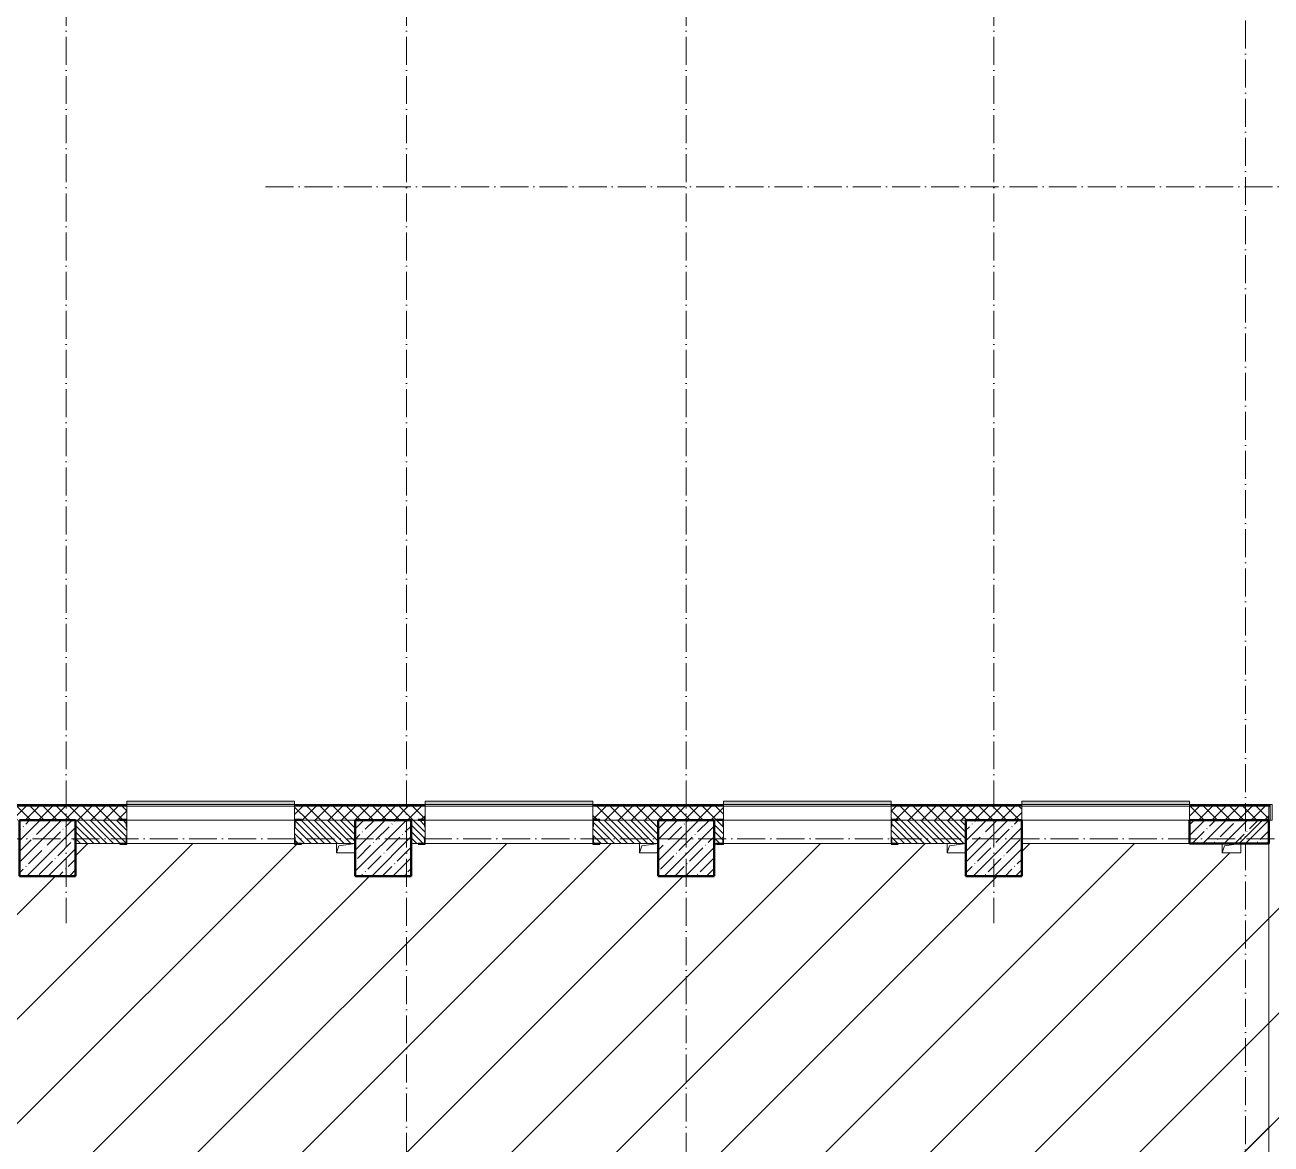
# Model space of a CAD drawing. Header units: millimetres. Extents: x -17017 to 628417, y -109036 to 199237.
# Drawn here: x 315628 to 328996, y -22559 to -10545 of the extents above; entities that cross this region are included whole.
import ezdxf

# ---------------------------------------------------------------- set-up
doc = ezdxf.new("R2010")
doc.units = ezdxf.units.MM
doc.linetypes.add('50_200_ШТРИХ_1Т_ш5_п1_п1_', pattern=[700, 500, -100, 0, -100])
for name, color, linetype, lineweight in [('A-FLOR-____-OTLN', 7, 'Continuous', 9), ('A-GENM-____-MCUT', 7, 'Continuous', 25), ('A-GENM-____-OTLN', 7, 'Continuous', 9), ('A-GENM-____-OTLN-1', 7, 'Continuous', 25), ('A-GLAZ-____-OTLN', 7, 'Continuous', 9), ('A-WALL-____-MCUT', 7, 'Continuous', 13), ('A-WALL-____-MCUT-1', 7, 'Continuous', 9), ('A-WALL-____-MCUT-2', 7, 'Continuous', 50), ('A-WALL-____-OTLN', 7, 'Continuous', 9), ('A-WALL-____-PATT-1', 7, 'Continuous', 9), ('A-WALL-FNSH-MCUT-1', 7, 'Continuous', 9), ('S-COLS-____-MCUT', 7, 'Continuous', 50), ('S-COLS-____-OTLN', 7, 'Continuous', 9), ('S-GRID-____-OTLN-1', 7, '50_200_ШТРИХ_1Т_ш5_п1_п1_', 9), ('стяжа', 7, 'Continuous', 30)]:
    doc.layers.add(name, color=color, linetype=linetype, lineweight=lineweight)
doc.layers.add('A-GLAZ-____-OTLN-1', color=7, linetype='Continuous', lineweight=9, true_color=0xc0c0c0)
pattern_1 = [(135, (283770.707, -86863.456), (-35.35534, -35.35534), [])]

# ---------------------------------------------------------------- blocks, each defined once
blk = doc.blocks.new('BSC_Колонна _Прямоугольная - 600х600-V74-АР1_План отверстий 3 этажа в осях 1-64_Ю-ЯЯ')
at = {"layer": 'S-COLS-____-OTLN'}
h = blk.add_hatch(dxfattribs=at)
h.set_pattern_fill('FP_83', color=256, style=0, pattern_type=2)
h.set_pattern_definition([(45, (-35700, -67481.04), (-114.04925, 114.04925), []), (45, (-35585.95, -67481.04), (-114.04925, 114.04925), [201.613, -40.323, 3.353, -36.97])])
h.paths.add_polyline_path([(-300, -300), (300, -300), (300, 300), (-300, 300)], flags=0)
at = {"layer": 'S-COLS-____-MCUT'}
for p, q in [((300, 300), (-300, 300)), ((-300, 300), (-300, -300)), ((300, -300), (300, 300)), ((-300, -300), (300, -300))]:
    blk.add_line(p, q, dxfattribs=at)
blk = doc.blocks.new('BSC_Колонна _Прямоугольная - 600х600-V78-АР1_План отверстий 3 этажа в осях 1-64_Ю-ЯЯ')
at = {"layer": 'S-COLS-____-OTLN'}
h = blk.add_hatch(dxfattribs=at)
h.set_pattern_fill('FP_87', color=256, style=0, pattern_type=2)
h.set_pattern_definition([(45, (-38950, -67481.04), (-114.04925, 114.04925), []), (45, (-38835.95, -67481.04), (-114.04925, 114.04925), [201.613, -40.323, 3.353, -36.97])])
h.paths.add_polyline_path([(-300, -300), (300, -300), (300, 300), (-300, 300)], flags=0)
at = {"layer": 'S-COLS-____-MCUT'}
for p, q in [((300, 300), (-300, 300)), ((-300, 300), (-300, -300)), ((300, -300), (300, 300)), ((-300, -300), (300, -300))]:
    blk.add_line(p, q, dxfattribs=at)
blk = doc.blocks.new('BSC_Колонна _Прямоугольная - 600х600-V85-АР1_План отверстий 3 этажа в осях 1-64_Ю-ЯЯ')
at = {"layer": 'S-COLS-____-OTLN'}
h = blk.add_hatch(dxfattribs=at)
h.set_pattern_fill('FP_93', color=256, style=0, pattern_type=2)
h.set_pattern_definition([(45, (-42250, -67481.04), (-114.04925, 114.04925), []), (45, (-42135.95, -67481.04), (-114.04925, 114.04925), [201.613, -40.323, 3.353, -36.97])])
h.paths.add_polyline_path([(-300, -300), (300, -300), (300, 300), (-300, 300)], flags=0)
at = {"layer": 'S-COLS-____-MCUT'}
for p, q in [((300, 300), (-300, 300)), ((-300, 300), (-300, -300)), ((300, -300), (300, 300)), ((-300, -300), (300, -300))]:
    blk.add_line(p, q, dxfattribs=at)
blk = doc.blocks.new('BSC_Колонна _Прямоугольная - 600х600-V89-АР1_План отверстий 3 этажа в осях 1-64_Ю-ЯЯ')
at = {"layer": 'S-COLS-____-OTLN'}
h = blk.add_hatch(dxfattribs=at)
h.set_pattern_fill('FP_94', color=256, style=0, pattern_type=2)
h.set_pattern_definition([(45, (-32100, -67481.04), (-114.04925, 114.04925), []), (45, (-31985.95, -67481.04), (-114.04925, 114.04925), [201.613, -40.323, 3.353, -36.97])])
h.paths.add_polyline_path([(-300, -300), (300, -300), (300, 300), (-300, 300)], flags=0)
at = {"layer": 'S-COLS-____-MCUT'}
for p, q in [((300, 300), (-300, 300)), ((-300, 300), (-300, -300)), ((300, -300), (300, 300)), ((-300, -300), (300, -300))]:
    blk.add_line(p, q, dxfattribs=at)
blk = doc.blocks.new('Фахверк_СКБ_Уголок - 250_2700-27497298-АР1_План отверстий 3 этажа в осях 1-64_Ю-ЯЯ')
at = {"layer": 'A-GENM-____-MCUT'}
for p, q in [((200, 181), (125, 181)), ((125, 181), (125, 106)), ((131, 106), (131, 175)), ((131, 175), (200, 175)), ((200, 175), (200, 181)), ((125, 106), (131, 106)), ((131, -6), (125, -6)), ((125, -6), (125, -81)), ((125, -81), (200, -81)), ((131, -75), (131, -6)), ((200, -75), (131, -75)), ((200, -81), (200, -75))]:
    blk.add_line(p, q, dxfattribs=at)
blk = doc.blocks.new('Фахверк_СКБ_Уголок - 250_2700-27509033-АР1_План отверстий 3 этажа в осях 1-64_Ю-ЯЯ')
at = {"layer": 'A-GENM-____-MCUT'}
for p, q in [((125, 181), (50, 181)), ((50, 181), (50, 175)), ((50, 175), (119, 175)), ((119, 175), (119, 106)), ((125, 106), (125, 181)), ((119, 106), (125, 106)), ((119, -75), (50, -75)), ((50, -75), (50, -81)), ((50, -81), (125, -81)), ((125, -6), (119, -6)), ((119, -6), (119, -75)), ((125, -81), (125, -6))]:
    blk.add_line(p, q, dxfattribs=at)
blk = doc.blocks.new('Фахверк_СКБ_Уголок - 250_2700_1-27501432-АР1_План отверстий 3 этажа в осях 1-64_Ю-ЯЯ')
at = {"layer": 'A-GENM-____-MCUT'}
for p, q in [((200, 181), (125, 181)), ((125, 181), (125, 106)), ((131, 106), (131, 175)), ((131, 175), (200, 175)), ((200, 175), (200, 181)), ((125, 106), (131, 106)), ((131, -6), (125, -6)), ((125, -6), (125, -81)), ((125, -81), (200, -81)), ((131, -75), (131, -6)), ((200, -75), (131, -75)), ((200, -81), (200, -75))]:
    blk.add_line(p, q, dxfattribs=at)
blk = doc.blocks.new('AR_Отверстие прямоугольное _в плите_ - AR_Отверстие прямоугольное _в плите_-30510712-АР1_План отверстий 3 этажа в осях 1-64_Ю-ЯЯ')
at = {"layer": 'A-GENM-____-OTLN'}
for p, q in [((-100, 50), (-100, -50)), ((-100, -50), (-75, 25)), ((-75, 25), (100, 50)), ((-100, -50), (100, -50))]:
    blk.add_line(p, q, dxfattribs=at)
blk = doc.blocks.new('AR_Отверстие прямоугольное _в плите_ - AR_Отверстие прямоугольное _в плите_-V184-АР1_План отверстий 3 этажа в осях 1-64_Ю-ЯЯ')
at = {"layer": 'A-GENM-____-OTLN'}
for p, q in [((-100, 50), (-100, -50)), ((-100, -50), (-75, 25)), ((-75, 25), (100, 50)), ((-100, -50), (100, -50))]:
    blk.add_line(p, q, dxfattribs=at)
blk = doc.blocks.new('AR_Отверстие прямоугольное _в плите_ - AR_Отверстие прямоугольное _в плите_-V183-АР1_План отверстий 3 этажа в осях 1-64_Ю-ЯЯ')
at = {"layer": 'A-GENM-____-OTLN'}
for p, q in [((-100, 50), (-100, -50)), ((-100, -50), (-75, 25)), ((-75, 25), (100, 50)), ((100, -50), (100, 50)), ((-100, -50), (100, -50))]:
    blk.add_line(p, q, dxfattribs=at)
blk = doc.blocks.new('Отлив_СКБ - Отлив витража_СФТК-31884011-АР1_План отверстий 3 этажа в осях 1-64_Ю-ЯЯ')
at = {"layer": 'A-GLAZ-____-OTLN-1'}
for points in [[(1800, 2), (1800, 37), (0, 37), (0, 2), (1715, 2)], [(1715, 0), (1800, 0), (1800, 2), (0, 2), (0, 0)]]:
    blk.add_hatch(color=256, dxfattribs=at).paths.add_polyline_path(points, flags=0)
at = {"layer": 'A-GLAZ-____-OTLN'}
for p, q in [((0, 3), (0, 37)), ((1800, 37), (0, 37)), ((0, 2), (1800, 2)), ((1800, 37), (1800, 3)), ((1800, 0), (0, 0))]:
    blk.add_line(p, q, dxfattribs=at)
blk = doc.blocks.new('Стены 11 - Стены 4-31628984-АР1_План отверстий 3 этажа в осях 1-64_Ю-ЯЯ')
at = {"layer": 'A-WALL-____-MCUT'}
for p, q in [((-1829, 41030), (-1829, 41010)), ((-1659, 41030), (-1829, 41030)), ((-1829, 41010), (-1659, 41010)), ((-1659, 41010), (-1659, 41030))]:
    blk.add_line(p, q, dxfattribs=at)
blk = doc.blocks.new('3эт')
at = {"layer": 'S-GRID-____-OTLN-1', "color": 251, "ltscale": 0.6, "true_color": 0x636466}
for p, q in [((316070.7, 4029.4), (316070.7, -20188)), ((319720.7, 4029.4), (319720.7, -33971.9)), ((322720.7, 4029.4), (322720.7, -33971.9)), ((326020.7, 4029.4), (326020.7, -20188)), ((328720.7, 3785.7), (328720.7, -33833.1)), ((318208.2, -12282.4), (387845.1, -12282.4)), ((387845.1, -19282.4), (279101.9, -19282.4))]:
    blk.add_line(p, q, dxfattribs=at)

msp = doc.modelspace()

# ---------------------------------------------------------------- hatches: boundary and pattern name
at = {"layer": 'A-WALL-____-PATT-1'}
h = msp.add_hatch(dxfattribs=at)
h.set_pattern_fill('FP_4', color=256, style=0, pattern_type=2)
h.set_pattern_definition([(45, (283770.71, -86863.46), (-70.71068, 70.71068), []), (135, (283770.71, -86863.46), (-70.71068, -70.71068), [])])
h.paths.add_polyline_path([(328971, -19082), (328971, -18932), (328121, -18932), (328121, -19082), (328827, -19082)], flags=0)
h.paths.add_polyline_path([(324996, -19082), (326321, -19082), (326321, -18932), (324921, -18932), (324921, -19076), (324996, -19076)], flags=0)
h.paths.add_polyline_path([(323046, -19082), (323046, -19076), (323121, -19076), (323121, -18932), (321721, -18932), (321721, -19076), (321796, -19076), (321796, -19082), (323021, -19082)], flags=0)
h.paths.add_polyline_path([(319846, -19082), (319846, -19076), (319921, -19076), (319921, -18932), (318521, -18932), (318521, -19076), (318596, -19076), (318596, -19082), (319771, -19082)], flags=0)
h.paths.add_polyline_path([(316171, -19082), (316646, -19082), (316646, -19076), (316721, -19076), (316721, -18932), (315321, -18932), (315321, -19076), (315396, -19076), (315396, -19082), (315571, -19082)], flags=0)
h.paths.add_polyline_path([(313446, -19082), (313446, -19076), (313521, -19076), (313521, -18932), (312121, -18932), (312121, -19076), (312196, -19076), (312196, -19082), (313021, -19082)], flags=0)
h.paths.add_polyline_path([(310246, -19082), (310246, -19076), (310321, -19076), (310321, -18932), (307621, -18932), (307621, -19082), (308501, -19082)], flags=0)
h = msp.add_hatch(dxfattribs=at)
h.set_pattern_fill('FP_9', color=256, style=0, pattern_type=2)
h.set_pattern_definition(pattern_1)
h.paths.add_polyline_path([(319171, -19332), (319171, -19082), (318527, -19082), (318527, -19151), (318521, -19151), (318521, -19263), (318527, -19263), (318527, -19332), (319106, -19332)], flags=0)
h.paths.add_polyline_path([(316646, -19332), (316715, -19332), (316715, -19263), (316721, -19263), (316721, -19151), (316715, -19151), (316715, -19082), (316171, -19082), (316171, -19332)], flags=0)
h = msp.add_hatch(dxfattribs=at)
h.set_pattern_fill('FP_9', color=256, style=0, pattern_type=2)
h.set_pattern_definition(pattern_1)
h.paths.add_polyline_path([(322421, -19332), (322421, -19082), (321727, -19082), (321727, -19151), (321721, -19151), (321721, -19263), (321727, -19263), (321727, -19332), (321796, -19332)], flags=0)
h.paths.add_polyline_path([(319771, -19332), (319915, -19332), (319915, -19263), (319921, -19263), (319921, -19151), (319915, -19151), (319915, -19082), (319771, -19082), (319771, -19263)], flags=0)
h = msp.add_hatch(dxfattribs=at)
h.set_pattern_fill('FP_9', color=256, style=0, pattern_type=2)
h.set_pattern_definition(pattern_1)
h.paths.add_polyline_path([(324996, -19332), (325721, -19332), (325721, -19082), (324927, -19082), (324927, -19151), (324921, -19151), (324921, -19263), (324927, -19263), (324927, -19332)], flags=0)
h.paths.add_polyline_path([(323046, -19332), (323115, -19332), (323115, -19263), (323121, -19263), (323121, -19151), (323115, -19151), (323115, -19082), (323021, -19082), (323021, -19332)], flags=0)
h = msp.add_hatch(dxfattribs=at)
h.set_pattern_fill('FP_12', color=256, style=0, pattern_type=2)
h.set_pattern_definition([(45, (283770.7, -86863.46), (-114.04925, 114.04925), []), (45, (283884.76, -86863.46), (-114.04925, 114.04925), [201.612, -40.322, 3.353, -36.97])])
h.paths.add_polyline_path([(328971, -19332), (328971, -19082), (328121, -19082), (328121, -19332), (328827, -19332)], flags=0)
at = {"layer": 'стяжа'}
h = msp.add_hatch(dxfattribs=at)
h.set_pattern_fill('ANSI31', color=5, scale=250)
h.paths.add_polyline_path([(358476, -20282), (358211, -20282), (358211, -19682), (357971, -19682), (357971, -19182), (358271, -19182), (358271, -16982), (357671, -16982), (357671, -16732), (352971, -16732), (352971, -16982), (352471, -16982), (352271, -16982), (352271, -17432), (352151, -17432), (352125, -17433), (352125, -17438), (351577, -17438), (350671, -17432), (350671, -16982), (348021, -16982), (348021, -17482), (347521, -17482), (347521, -19182), (348021, -19182), (348021, -19682), (347521, -19682), (347021, -19682), (345721, -19682), (344721, -19682), (343721, -19682), (343222, -19682), (343022, -19682), (342571, -19682), (340871, -19682), (340871, -20382), (340925, -20382), (340971, -20382), (340971, -20482), (341671, -20482), (341671, -20475), (341717, -20475), (341717, -20482), (341671, -20482), (340971, -20482), (340925, -20482), (340596, -20482), (339696, -20482), (339421, -20482), (339421, -19682), (338071, -19682), (337572, -19682), (337372, -19682), (336921, -19682), (336571, -19682), (336571, -20282), (336471, -20282), (336421, -20282), (335321, -20282), (335021, -20282), (334071, -20282), (333971, -20282), (333971, -19682), (333971, -19432), (333771, -19432), (333771, -19332), (331321, -19332), (329521, -19332), (329521, -19082), (329021, -19082), (328971, -19082), (328121, -19082), (328121, -19332), (328671, -19332), (328671, -19432), (328471, -19432), (328471, -19332), (328121, -19332), (326321, -19332), (326321, -19682), (325721, -19682), (325721, -19432), (325521, -19432), (325521, -19332), (324996, -19332), (324996, -19338), (324921, -19338), (324921, -19332), (323121, -19332), (323121, -19338), (323021, -19338), (323021, -19682), (322421, -19682), (322421, -19432), (322221, -19432), (322221, -19332), (321796, -19332), (321796, -19338), (321721, -19338), (319921, -19332), (319921, -19338), (319771, -19338), (319771, -19682), (319171, -19682), (319171, -19432), (318971, -19432), (318971, -19332), (318596, -19332), (318596, -19338), (318521, -19338), (316721, -19332), (316721, -19338), (316646, -19338), (316171, -19332), (316171, -19682), (315571, -19682), (315571, -19332), (315396, -19332), (315396, -19338), (315321, -19338), (313521, -19332), (313521, -19338), (313446, -19338), (313221, -19335), (313221, -19432), (313021, -19432), (313021, -19682), (312421, -19682), (312421, -19432), (312218, -19432), (312218, -19338), (312121, -19338), (310321, -19332), (310321, -19338), (310246, -19338), (307471, -19332), (307471, -19682), (306871, -19682), (306871, -19382), (306771, -19382), (306771, -19182), (302071, -19182), (302071, -19382), (301971, -19382), (301971, -19682), (301471, -19682), (301471, -19382), (301371, -19382), (301371, -19182), (297371, -19182), (297371, -19382), (297271, -19382), (297271, -19682), (296771, -19682), (296771, -19382), (296671, -19382), (296671, -19182), (293771, -19182), (293771, -19382), (293671, -19382), (293671, -19682), (293171, -19682), (293171, -19382), (293071, -19382), (293071, -19182), (291971, -19182), (291971, -19382), (291171, -19382), (291171, -18582), (291371, -18582), (291371, -12832), (291171, -12832), (291171, -12232), (291171, -12032), (291371, -12032), (291371, -10232), (291302, -10232), (291302, -10226), (291371, -10226), (291371, -10157), (291371, -9932), (291171, -9932), (291171, -9732), (291171, -4282), (291171, -4082), (291171, -3857), (291165, -3857), (291165, -3782), (291171, -1982), (290871, -1982), (290871, -1432), (289321, -1432), (289321, -1682), (289321, -1782), (288545, -1782), (288545, -1788), (288097, -1788), (287921, -1782), (287921, -1432), (281821, -1432), (281821, -1682), (281671, -1682), (281671, -1882), (281571, -1882), (281571, -2007), (281577, -2007), (281577, -2082), (281571, -3882), (281577, -3882), (281577, -3957), (281573, -4382), (281671, -4382), (281671, -4582), (281821, -4582), (281821, -5082), (281571, -5082), (281571, -6882), (281577, -6882), (281577, -6957), (281571, -8007), (281577, -8007), (281577, -8082), (281571, -9882), (281577, -9882), (281577, -10032), (281821, -10032), (284021, -10032), (284021, -9632), (286471, -9632), (287021, -9632), (287071, -9632), (287171, -9632), (287171, -10032), (288821, -10032), (289321, -10032), (289771, -10032), (290671, -10032), (290671, -10232), (289771, -10232), (289321, -10232), (289321, -10532), (289321, -11582), (289321, -12082), (289321, -12332), (289321, -13832), (289321, -15457), (289327, -15457), (289327, -15532), (289321, -15562), (289321, -15537), (289121, -15537), (289121, -16427), (289327, -16427), (289327, -16507), (289321, -17082), (288821, -17082), (288821, -17207), (288827, -17207), (288827, -17282), (288821, -17682), (288821, -18532), (288821, -18982), (288827, -18982), (288827, -19057), (288821, -19182), (289321, -19182), (289321, -19682), (289321, -20007), (289327, -20007), (289327, -20154), (289321, -20182), (289321, -21132), (289321, -21782), (289327, -21782), (289327, -21857), (289321, -24832), (289571, -24832), (291171, -24832), (291371, -24832), (291371, -23682), (291621, -23682), (292721, -23682), (293121, -23682), (294221, -23682), (295021, -23682), (296621, -23682), (297071, -23682), (297676, -23682), (297676, -23676), (297751, -23676), (297757, -23676), (297826, -23676), (298676, -23682), (298676, -23676), (298745, -23676), (298751, -23676), (298826, -23676), (300046, -23682), (300046, -23676), (300121, -23676), (300127, -23676), (300196, -23676), (301271, -23682), (301271, -23676), (301346, -23676), (301471, -23682), (301971, -23682), (302371, -23682), (302696, -23682), (302696, -23676), (302771, -23676), (302777, -23676), (302846, -23676), (302971, -23682), (303671, -23682), (304471, -23682), (304971, -23682), (304971, -23232), (305225, -23232), (305271, -23232), (305971, -23232), (306017, -23232), (306196, -23232), (306646, -23232), (307271, -23232), (307471, -23232), (307471, -23432), (307471, -23432), (307471, -23682), (308646, -23682), (308646, -23676), (308721, -23676), (308727, -23676), (308796, -23676), (309421, -23682), (309421, -23676), (309496, -23676), (309596, -23682), (309596, -23676), (309671, -23676), (309671, -23682), (310371, -23682), (310371, -23676), (310471, -23676), (310471, -23682), (310971, -23682), (310996, -23681), (310996, -23676), (311071, -23676), (311071, -23682), (311301, -23682), (311771, -23682), (311771, -23676), (311846, -23676), (311946, -23682), (311946, -23676), (312021, -23676), (312021, -23682), (312221, -23682), (312646, -23682), (312646, -23676), (312715, -23676), (312721, -23676), (312796, -23676), (313471, -23682), (313971, -23682), (314296, -23682), (314296, -23676), (314371, -23676), (315176, -23682), (315876, -23682), (315996, -23682), (315996, -23676), (316065, -23676), (316071, -23676), (316146, -23676), (316521, -23682), (316621, -23682), (316821, -23682), (317221, -23682), (319471, -23682), (319971, -23682), (320296, -23682), (320296, -23676), (320371, -23676), (321171, -23682), (321671, -23682), (321996, -23682), (321996, -23676), (322065, -23676), (322071, -23676), (322146, -23676), (322471, -23682), (322971, -23682), (326371, -23682), (327373, -23682), (327873, -23682), (328071, -23682), (328471, -23682), (328471, -24182), (328971, -24182), (328971, -27607), (328977, -27607), (329021, -27607), (329021, -27676), (328971, -27726), (328971, -31182), (329021, -31182), (329521, -31182), (329521, -31332), (329721, -31332), (329546, -31357), (329521, -31432), (329521, -31682), (329865, -31682), (329865, -31613), (329871, -31501), (329871, -31682), (331671, -31682), (331671, -31613), (331671, -31501), (331671, -31426), (331746, -31426), (332021, -31432), (332021, -31182), (332521, -31182), (332521, -31332), (332721, -31332), (332546, -31357), (332521, -31432), (332521, -31682), (332865, -31682), (332865, -31613), (332871, -31501), (332871, -31682), (334671, -31682), (334671, -31613), (334671, -31501), (334671, -31426), (334746, -31426), (335796, -31432), (335796, -31426), (335871, -31426), (337671, -31432), (337671, -31426), (337821, -31426), (337821, -31332), (338021, -31332), (338021, -31182), (338171, -31182), (338171, -27757), (338165, -27757), (338165, -27682), (338167, -26432), (337621, -26432), (337621, -26332), (337621, -26282), (337621, -25832), (337621, -24532), (334021, -24532), (333621, -24532), (333571, -24532), (333421, -24532), (333421, -23882), (332521, -23882), (332521, -24182), (332021, -24182), (332021, -23882), (331696, -23882), (331696, -23888), (331621, -23888), (331615, -23888), (331546, -23888), (331206, -23882), (330356, -23882), (329921, -23882), (329921, -23888), (329846, -23888), (329521, -23882), (329915, -23882), (329915, -23751), (329921, -23751), (329921, -23882), (330356, -23882), (330356, -23682), (329846, -23682), (329846, -23676), (329921, -23676), (330356, -23682), (331206, -23682), (331546, -23682), (331546, -23676), (331615, -23676), (331621, -23676), (331696, -23676), (332021, -23682), (332521, -23682), (334146, -23682), (334146, -23676), (334221, -23676), (334227, -23676), (334381, -23676), (334381, -23682), (334781, -23682), (334921, -23682), (334921, -23676), (334996, -23676), (335146, -23682), (335146, -23676), (335221, -23676), (335351, -23682), (335751, -23682), (335921, -23682), (335921, -23676), (335996, -23676), (336146, -23682), (336146, -23676), (336221, -23676), (336221, -23682), (336921, -23682), (336921, -23676), (336996, -23676), (337146, -23682), (337146, -23676), (337221, -23676), (337921, -23682), (337921, -23676), (338021, -23676), (338021, -23682), (338521, -23682), (338846, -23682), (338846, -23676), (338921, -23676), (339271, -23682), (340121, -23682), (340546, -23682), (340546, -23676), (340615, -23676), (340621, -23676), (340696, -23676), (341021, -23682), (341521, -23682), (342021, -23682), (342521, -23682), (344246, -23682), (344246, -23676), (344321, -23676), (344327, -23676), (344351, -23682), (344326, -23682), (344326, -23842), (344327, -23882), (346116, -23882), (346116, -23722), (346115, -23682), (346046, -23682), (346046, -23676), (346115, -23676), (346121, -23676), (346196, -23676), (347021, -23682), (347521, -23682), (348046, -23682), (348046, -23676), (348121, -23676), (348127, -23676), (348196, -23676), (348846, -23682), (349096, -23682), (349196, -23682), (349196, -23676), (349265, -23676), (349271, -23676), (349346, -23676), (350471, -23682), (350921, -23682), (352521, -23682), (353021, -23682), (355346, -23682), (355346, -23676), (355421, -23676), (355427, -23676), (355496, -23676), (357021, -23682), (357021, -23676), (357096, -23676), (358211, -23682), (358211, -22382), (358471, -22382)])
h = msp.add_hatch(dxfattribs=at)
h.set_pattern_fill('ANSI31', color=5, scale=250)
h.paths.add_polyline_path([(291371, -12832), (291171, -12832), (291171, -12232), (291171, -12032), (291171, -10232), (291096, -10232), (291096, -10238), (291021, -10238), (291021, -10163), (291021, -10101), (291021, -10032), (290671, -10032), (290671, -10232), (289771, -10232), (289321, -10232), (289321, -10532), (289321, -11582), (289321, -12082), (289321, -12332), (289321, -13832), (289321, -15457), (289327, -15457), (289327, -15532), (289321, -15562), (289321, -15532), (289281, -15532), (289281, -15537), (289115, -15537), (289115, -15457), (289116, -15082), (288521, -15082), (288521, -14982), (288521, -14932), (288521, -14482), (288521, -11356), (288515, -11356), (288515, -10908), (288521, -10232), (285396, -10232), (285396, -10238), (285321, -10238), (281815, -10232), (281821, -10232), (281821, -10032), (281321, -10032), (281321, -10532), (281321, -11007), (281321, -11076), (281390, -11076), (281390, -11082), (281502, -11082), (281502, -11076), (281571, -11076), (281571, -11007), (281577, -11007), (281577, -11082), (281571, -12882), (281577, -12882), (281577, -12957), (281574, -13132), (281671, -13132), (281671, -13332), (281821, -13332), (281821, -13832), (281571, -13832), (281571, -14007), (281577, -14007), (281577, -14082), (281571, -18882), (281577, -18882), (281577, -18957), (281571, -19182), (281821, -19182), (288621, -19182), (288621, -19057), (288615, -19057), (288615, -18982), (288621, -18532), (288621, -17682), (288621, -17282), (288615, -17282), (288615, -17207), (288621, -16882), (288621, -17207), (288621, -17276), (288690, -17276), (288739, -17282), (288752, -17282), (288752, -17276), (288821, -17276), (288821, -17207), (288821, -17082), (289321, -17082), (289321, -16507), (289321, -16438), (289252, -16438), (289252, -16432), (289327, -16432), (289327, -16507), (289321, -17082), (288821, -17082), (288821, -17207), (288827, -17207), (288827, -17282), (288821, -17682), (288821, -18532), (288821, -18982), (288827, -18982), (288827, -19057), (288821, -19182), (289321, -19182), (289321, -19682), (289321, -20007), (289327, -20007), (289327, -20082), (289321, -20182), (289321, -21132), (289321, -21782), (289327, -21782), (289327, -21857), (289321, -24832), (289571, -24832), (291171, -24832), (291371, -24832), (291371, -23682), (291621, -23682), (292721, -23682), (293121, -23682), (294221, -23682), (295021, -23682), (296621, -23682), (297071, -23682), (297676, -23682), (297676, -23676), (297751, -23676), (297757, -23676), (297826, -23676), (298676, -23682), (298676, -23676), (298745, -23676), (298751, -23676), (298826, -23676), (300046, -23682), (300046, -23676), (300121, -23676), (300127, -23676), (300196, -23676), (301271, -23682), (301271, -23676), (301346, -23676), (301471, -23682), (301971, -23682), (302371, -23682), (302696, -23682), (302696, -23676), (302771, -23676), (302777, -23676), (302846, -23676), (302971, -23682), (303671, -23682), (304471, -23682), (304971, -23682), (304971, -23232), (305225, -23232), (305271, -23232), (305971, -23232), (306017, -23232), (306196, -23232), (306646, -23232), (307271, -23232), (307471, -23232), (307471, -23432), (307471, -23432), (307471, -23682), (308646, -23682), (308646, -23676), (308721, -23676), (308727, -23676), (308796, -23676), (309421, -23682), (309421, -23676), (309496, -23676), (309596, -23682), (309596, -23676), (309671, -23676), (309671, -23682), (310371, -23682), (310371, -23676), (310471, -23676), (310471, -23682), (310996, -23682), (310996, -23676), (311071, -23676), (311071, -23682), (311301, -23682), (311701, -23682), (311771, -23682), (311771, -23676), (311846, -23676), (311946, -23682), (311946, -23676), (312021, -23676), (312021, -23682), (312221, -23682), (312571, -23682), (312646, -23682), (312646, -23676), (312715, -23676), (312721, -23676), (312796, -23676), (313471, -23682), (313971, -23682), (314296, -23682), (314296, -23676), (314371, -23676), (315176, -23682), (315876, -23682), (315996, -23682), (315996, -23676), (316065, -23676), (316071, -23676), (316146, -23676), (316521, -23682), (316621, -23682), (316821, -23682), (317221, -23682), (319471, -23682), (319971, -23682), (320296, -23682), (320296, -23676), (320371, -23676), (321171, -23682), (321671, -23682), (321996, -23682), (321996, -23676), (322065, -23676), (322071, -23676), (322146, -23676), (322471, -23682), (322971, -23682), (326371, -23682), (327373, -23682), (327873, -23682), (328071, -23682), (328471, -23682), (328971, -23682), (328971, -19332), (328671, -19332), (328671, -19432), (328471, -19432), (328471, -19332), (328121, -19332), (326321, -19332), (326321, -19682), (325721, -19682), (325721, -19432), (325521, -19432), (325521, -19332), (324996, -19332), (324996, -19338), (324921, -19338), (324921, -19332), (323121, -19332), (323121, -19338), (323021, -19338), (323021, -19682), (322421, -19682), (322421, -19432), (322221, -19432), (322221, -19332), (321796, -19332), (321796, -19338), (321721, -19338), (319921, -19332), (319921, -19338), (319846, -19338), (319771, -19332), (319771, -19682), (319171, -19682), (319171, -19432), (318971, -19432), (318971, -19332), (318596, -19332), (318596, -19338), (318521, -19338), (316721, -19332), (316721, -19338), (316646, -19338), (316171, -19332), (316171, -19682), (315571, -19682), (315571, -19332), (315396, -19332), (315396, -19338), (315321, -19338), (313521, -19332), (313521, -19338), (313446, -19338), (313221, -19335), (313221, -19432), (313021, -19432), (313021, -19682), (312421, -19682), (312421, -19432), (312218, -19432), (312218, -19338), (312121, -19338), (310321, -19332), (310321, -19338), (310246, -19338), (307471, -19332), (307471, -19682), (306871, -19682), (306871, -19382), (306771, -19382), (306771, -19182), (302071, -19182), (302071, -19382), (301971, -19382), (301971, -19682), (301471, -19682), (301471, -19382), (301371, -19382), (301371, -19182), (297371, -19182), (297371, -19382), (297271, -19382), (297271, -19682), (296771, -19682), (296771, -19382), (296671, -19382), (296671, -19182), (293771, -19182), (293771, -19382), (293671, -19382), (293671, -19682), (293171, -19682), (293171, -19382), (293071, -19382), (293071, -19182), (291971, -19182), (291971, -19382), (291171, -19382), (291171, -18582), (291371, -18582)])

# ---------------------------------------------------------------- linework, layer by layer
at = {"layer": 'A-FLOR-____-OTLN'}
msp.add_line((328971, -23682), (328971, -19332), dxfattribs=at)
at = {"layer": 'A-WALL-____-MCUT'}
for p, q in [((316646, -19082), (316171, -19082)), ((319171, -19082), (318596, -19082)), ((319846, -19082), (319771, -19082)), ((322421, -19082), (321796, -19082)), ((323046, -19082), (323021, -19082)), ((325721, -19082), (324996, -19082)), ((316721, -19263), (316721, -19151)), ((318521, -19151), (318521, -19263)), ((319921, -19263), (319921, -19151)), ((321721, -19151), (321721, -19263)), ((323121, -19263), (323121, -19151)), ((324921, -19151), (324921, -19263)), ((316171, -19332), (316646, -19332)), ((318596, -19332), (319171, -19332)), ((319771, -19332), (319846, -19332)), ((321796, -19332), (322421, -19332)), ((323021, -19332), (323046, -19332)), ((324996, -19332), (325721, -19332))]:
    msp.add_line(p, q, dxfattribs=at)
at = {"layer": 'A-WALL-____-MCUT-1'}
for p, q in [((316721, -18920), (315321, -18920)), ((316721, -18926), (315321, -18926)), ((315321, -18932), (316721, -18932)), ((316721, -19076), (316721, -18932)), ((319921, -18920), (318521, -18920)), ((319921, -18926), (318521, -18926)), ((318521, -18932), (319921, -18932)), ((318521, -18932), (318521, -19076)), ((319921, -19076), (319921, -18932)), ((323121, -18920), (321721, -18920)), ((323121, -18926), (321721, -18926)), ((321721, -18932), (321721, -19076)), ((323121, -18932), (321721, -18932)), ((323121, -19076), (323121, -18932)), ((326321, -18920), (324921, -18920)), ((326321, -18926), (324921, -18926)), ((324921, -18932), (326321, -18932)), ((324921, -18932), (324921, -19076)), ((326321, -19082), (326321, -18932)), ((328986, -18920), (328121, -18920)), ((328986, -18926), (328121, -18926)), ((328121, -18932), (328121, -19082)), ((328971, -18932), (328121, -18932)), ((328971, -19082), (328971, -18932))]:
    msp.add_line(p, q, dxfattribs=at)
at = {"layer": 'A-WALL-____-MCUT-2'}
for p, q in [((328971, -19082), (328121, -19082)), ((328121, -19082), (328121, -19332)), ((328971, -19332), (328971, -19082)), ((328121, -19332), (328971, -19332))]:
    msp.add_line(p, q, dxfattribs=at)
at = {"layer": 'A-WALL-____-OTLN'}
for p, q in [((316721, -18932), (318521, -18932)), ((321721, -18932), (319921, -18932)), ((323121, -18932), (324921, -18932)), ((326321, -18932), (328121, -18932)), ((318521, -19082), (316721, -19082)), ((321721, -19082), (319921, -19082)), ((324921, -19082), (323121, -19082)), ((328121, -19082), (326321, -19082)), ((328986, -19082), (328971, -19082)), ((318521, -19332), (316721, -19332)), ((321721, -19332), (319921, -19332)), ((324921, -19332), (323121, -19332)), ((328121, -19332), (326321, -19332))]:
    msp.add_line(p, q, dxfattribs=at)
at = {"layer": 'A-WALL-FNSH-MCUT-1'}
for p, q in [((316721, -18912), (315321, -18912)), ((316721, -18932), (316721, -18912)), ((319921, -18912), (318521, -18912)), ((318521, -18912), (318521, -18932)), ((319921, -18932), (319921, -18912)), ((323121, -18912), (321721, -18912)), ((321721, -18912), (321721, -18932)), ((323121, -18932), (323121, -18912)), ((326321, -18912), (324921, -18912)), ((324921, -18912), (324921, -18932)), ((326321, -18932), (326321, -18912)), ((328986, -18912), (328121, -18912)), ((328121, -18912), (328121, -18932)), ((328971, -18932), (328986, -18932)), ((328986, -18932), (328986, -18912))]:
    msp.add_line(p, q, dxfattribs=at)

# ---------------------------------------------------------------- block references
at = {"layer": 'A-GENM-____-OTLN'}
for name, p in [('AR_Отверстие прямоугольное _в плите_ - AR_Отверстие прямоугольное _в плите_-30510712-АР1_План отверстий 3 этажа в осях 1-64_Ю-ЯЯ', (319071, -19382)), ('AR_Отверстие прямоугольное _в плите_ - AR_Отверстие прямоугольное _в плите_-V184-АР1_План отверстий 3 этажа в осях 1-64_Ю-ЯЯ', (322321, -19382)), ('AR_Отверстие прямоугольное _в плите_ - AR_Отверстие прямоугольное _в плите_-30510712-АР1_План отверстий 3 этажа в осях 1-64_Ю-ЯЯ', (325621, -19382)), ('AR_Отверстие прямоугольное _в плите_ - AR_Отверстие прямоугольное _в плите_-V183-АР1_План отверстий 3 этажа в осях 1-64_Ю-ЯЯ', (328571, -19382))]:
    msp.add_blockref(name, p, dxfattribs=at)
at = {"layer": 'A-GENM-____-OTLN-1', "rotation": 180}
for name, p in [('Фахверк_СКБ_Уголок - 250_2700-27497298-АР1_План отверстий 3 этажа в осях 1-64_Ю-ЯЯ', (316846, -19157)), ('Фахверк_СКБ_Уголок - 250_2700-27509033-АР1_План отверстий 3 этажа в осях 1-64_Ю-ЯЯ', (318646, -19157)), ('Фахверк_СКБ_Уголок - 250_2700_1-27501432-АР1_План отверстий 3 этажа в осях 1-64_Ю-ЯЯ', (320046, -19157)), ('Фахверк_СКБ_Уголок - 250_2700-27509033-АР1_План отверстий 3 этажа в осях 1-64_Ю-ЯЯ', (321846, -19157)), ('Фахверк_СКБ_Уголок - 250_2700_1-27501432-АР1_План отверстий 3 этажа в осях 1-64_Ю-ЯЯ', (323246, -19157)), ('Фахверк_СКБ_Уголок - 250_2700-27509033-АР1_План отверстий 3 этажа в осях 1-64_Ю-ЯЯ', (325046, -19157))]:
    msp.add_blockref(name, p, dxfattribs=at)
at = {"layer": 'A-GLAZ-____-OTLN'}
for p in [(316721, -18915), (319921, -18915), (323121, -18915), (326321, -18915)]:
    msp.add_blockref('Отлив_СКБ - Отлив витража_СФТК-31884011-АР1_План отверстий 3 этажа в осях 1-64_Ю-ЯЯ', p, dxfattribs=at)
at = {"layer": 'A-WALL-____-OTLN', "rotation": 89.9999999999999}
msp.add_blockref('Стены 11 - Стены 4-31628984-АР1_План отверстий 3 этажа в осях 1-64_Ю-ЯЯ', (370016, -17254), dxfattribs=at)
at = {"layer": 'S-COLS-____-OTLN'}
for name, p in [('BSC_Колонна _Прямоугольная - 600х600-V89-АР1_План отверстий 3 этажа в осях 1-64_Ю-ЯЯ', (315871, -19382)), ('BSC_Колонна _Прямоугольная - 600х600-V74-АР1_План отверстий 3 этажа в осях 1-64_Ю-ЯЯ', (319471, -19382)), ('BSC_Колонна _Прямоугольная - 600х600-V78-АР1_План отверстий 3 этажа в осях 1-64_Ю-ЯЯ', (322721, -19382)), ('BSC_Колонна _Прямоугольная - 600х600-V85-АР1_План отверстий 3 этажа в осях 1-64_Ю-ЯЯ', (326021, -19382))]:
    msp.add_blockref(name, p, dxfattribs=at)
at = {"layer": 'стяжа'}
msp.add_blockref('3эт', (0, 0), dxfattribs=at)

doc.saveas('drawing.dxf')
